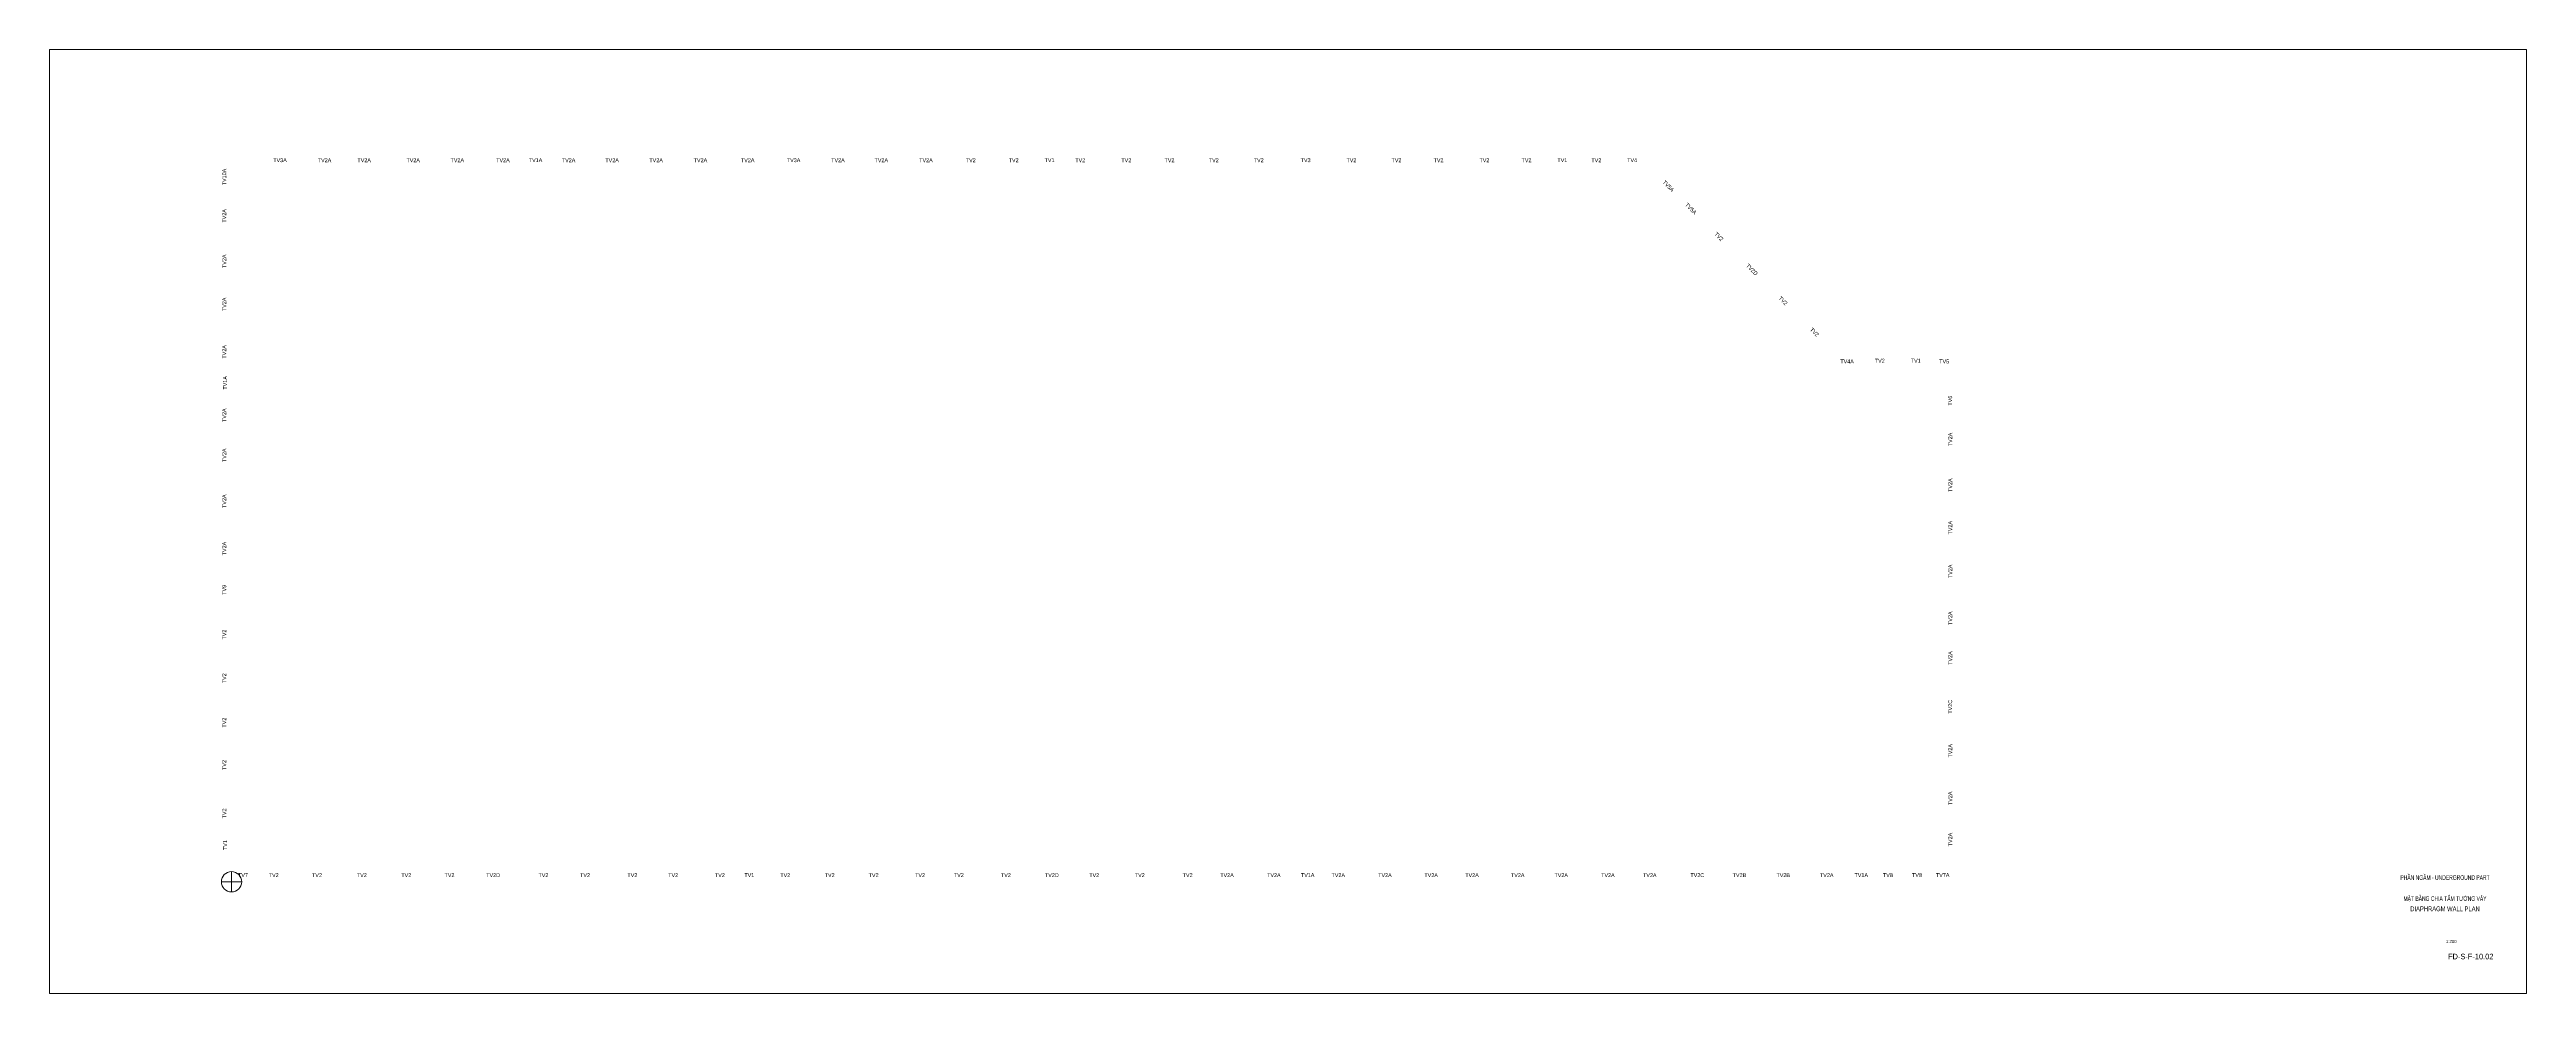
# Paper-space layout 'Layout1' of a CAD drawing. Header units: millimetres. Extents: x 0 to 1560, y 0 to 594.
# The model-space entities are those that its viewports show. They can reach past a viewport. Long polylines and large blocks are cut down to what shows.
import ezdxf
from ezdxf.enums import TextEntityAlignment as Align

# ---------------------------------------------------------------- set-up
doc = ezdxf.new("R2010")
doc.units = ezdxf.units.MM
doc.layers.get('0').update_dxf_attribs({"lineweight": 20})
doc.layers.get('Defpoints').update_dxf_attribs({"color": 151, "lineweight": 9})
doc.layers.add('NDC_S_DIM', color=1, linetype='Continuous', lineweight=15)
doc.layers.add('NDC_S_WALL NAME', color=7, linetype='Continuous', lineweight=20)
doc.styles.add('NDC_ARIAL', font='arial.ttf', dxfattribs={"width": 0.85})

msp = doc.modelspace()

# ---------------------------------------------------------------- linework, layer by layer
at = {"layer": 'Defpoints'}
for p, q in [((-1281, 120049), (1281, 120049)), ((0, 121329), (0, 118768))]:
    msp.add_line(p, q, dxfattribs=at)
msp.add_circle((0, 120049), 1281, dxfattribs=at)

# ---------------------------------------------------------------- texts
at = {"layer": 'NDC_S_WALL NAME', "style": 'NDC_ARIAL', "width": 0.85}
for s, rotation, p in [('TV10A', 90, (-922, 208758)), ('TV5A', 315.00087, (180991, 207623)), ('TV2A', 90, (-922, 203866)), ('TV5A', 315.00087, (183830, 204785)), ('TV2', 315.00087, (187365, 201272)), ('TV2A', 90, (-922, 198150)), ('TV2D', 315.00087, (191527, 197110)), ('TV2A', 90, (-922, 192730)), ('TV2', 315.00087, (195444, 193193)), ('TV2A', 90, (-922, 186749)), ('TV2', 315.00087, (199403, 189233)), ('TV1A', 90, (-814, 182851)), ('TV6', 90, (216485, 180607)), ('TV2A', 90, (-922, 178775)), ('TV2A', 90, (216485, 175721)), ('TV2A', 90, (-922, 173734)), ('TV2A', 90, (-922, 167951)), ('TV2A', 90, (216485, 169971)), ('TV2A', 90, (216485, 164619)), ('TV2A', 90, (-922, 161991)), ('TV2A', 90, (216485, 159124)), ('TV9', 90, (-922, 156797)), ('TV2A', 90, (216485, 153223)), ('TV2', 90, (-922, 151166)), ('TV2A', 90, (216485, 148208)), ('TV2', 90, (-922, 145664)), ('TV2', 90, (-922, 140080)), ('TV2C', 90, (216485, 142077)), ('TV2A', 90, (216485, 136541)), ('TV2', 90, (-922, 134746)), ('TV2A', 90, (216485, 130556)), ('TV2', 90, (-922, 128653)), ('TV1', 90, (-814, 124657)), ('TV2A', 90, (216485, 125365))]:
    msp.add_text(s, height=500, rotation=rotation, dxfattribs=at).set_placement(p, align=Align.MIDDLE)
for s, p in [('TV3A', (6110, 210876)), ('TV2A', (11716, 210875)), ('TV2A', (16710, 210875)), ('TV2A', (22883, 210875)), ('TV2A', (28443, 210875)), ('TV2A', (34191, 210875)), ('TV1A', (38298, 210876)), ('TV2A', (42461, 210876)), ('TV2A', (47937, 210876)), ('TV2A', (53483, 210876)), ('TV2A', (59068, 210876)), ('TV2A', (65019, 210876)), ('TV3A', (70801, 210876)), ('TV2A', (76389, 210876)), ('TV2A', (81854, 210876)), ('TV2A', (87476, 210876)), ('TV2', (93117, 210876)), ('TV2', (98522, 210876)), ('TV1', (103044, 210876)), ('TV2', (106911, 210876)), ('TV2', (112710, 210876)), ('TV2', (118151, 210876)), ('TV2', (123731, 210876)), ('TV2', (129390, 210876)), ('TV3', (135299, 210876)), ('TV2', (141069, 210876)), ('TV2', (146742, 210876)), ('TV2', (152042, 210876)), ('TV2', (157816, 210876)), ('TV2', (163122, 210876)), ('TV1', (167635, 210876)), ('TV2', (171916, 210876)), ('TV4', (176423, 210876)), ('TV4A', (203500, 185539)), ('TV2', (207622, 185637)), ('TV1', (212152, 185637)), ('TV5', (215735, 185539)), ('TV7', (1446, 120889)), ('TV2', (5316, 120886)), ('TV2', (10764, 120886)), ('TV2', (16418, 120886)), ('TV2', (22014, 120886)), ('TV2', (27462, 120886)), ('TV2D', (32955, 120886)), ('TV2', (39285, 120886)), ('TV2', (44530, 120886)), ('TV2', (50492, 120886)), ('TV2', (55636, 120886)), ('TV2', (61517, 120886)), ('TV1', (65225, 120889)), ('TV2', (69751, 120886)), ('TV2', (75345, 120886)), ('TV2', (80881, 120886)), ('TV2', (86731, 120886)), ('TV2', (91618, 120905)), ('TV2', (97544, 120886)), ('TV2D', (103331, 120886)), ('TV2', (108670, 120886)), ('TV2', (114404, 120886)), ('TV2', (120437, 120886)), ('TV2A', (125396, 120886)), ('TV2A', (131298, 120886)), ('TV1A', (135559, 120889)), ('TV2A', (139410, 120886)), ('TV2A', (145291, 120886)), ('TV2A', (151106, 120886)), ('TV2A', (156259, 120886)), ('TV2A', (162014, 120886)), ('TV2A', (167489, 120886)), ('TV2A', (173371, 120886)), ('TV2A', (178650, 120886)), ('TV2C', (184634, 120886)), ('TV2B', (189941, 120886)), ('TV2B', (195454, 120886)), ('TV2A', (200939, 120886)), ('TV1A', (205288, 120889)), ('TV8', (208644, 120889)), ('TV8', (212306, 120889)), ('TV7A', (215547, 120889))]:
    msp.add_text(s, height=500, dxfattribs=at).set_placement(p, align=Align.MIDDLE)

psp = doc.layouts.get("Layout1")

# ---------------------------------------------------------------- texts
at = {"color": 1, "linetype": 'Continuous', "style": 'NDC_ARIAL', "width": 0.85}
psp.add_text('1:200', height=2, dxfattribs=at).set_placement((1512.6, 32.7), align=Align.MIDDLE_CENTER)
at = {"color": 1, "linetype": 'Continuous', "char_height": 3, "style": 'NDC_ARIAL'}
for s, insert, width, attachment_point in [('{\\W0.6;PHẦN NGẦM - UNDERGROUND PART}', (1508.7, 72.9), 79.002, 5), ('{\\W0.6;MẶT BẰNG CHIA TẤM TƯỜNG VÂY}', (1508.7, 61.2), 69.01, 2), ('{\\W0.7;DIAPHRAGM WALL PLAN}', (1508.7, 51.7), 65.519, 8)]:
    psp.add_mtext(s, dxfattribs=dict(at, insert=insert, width=width, attachment_point=attachment_point))
at = {"color": 1, "linetype": 'Continuous', "insert": (1539.2, 23.2), "char_height": 3.5, "attachment_point": 6, "style": 'NDC_ARIAL'}
psp.add_mtext('{\\W0.8;FD-S-F-10.02}', dxfattribs=at)

# ---------------------------------------------------------------- viewports
at = {"layer": 'NDC_S_DIM', "ltscale": 100, "view_target_point": (2744458.3, -158075.5)}
psp.add_viewport(center=(780, 297), size=(1560, 594), view_center_point=(-2611381.1, 323472.4), view_height=118800, dxfattribs=at)

doc.saveas('drawing.dxf')
